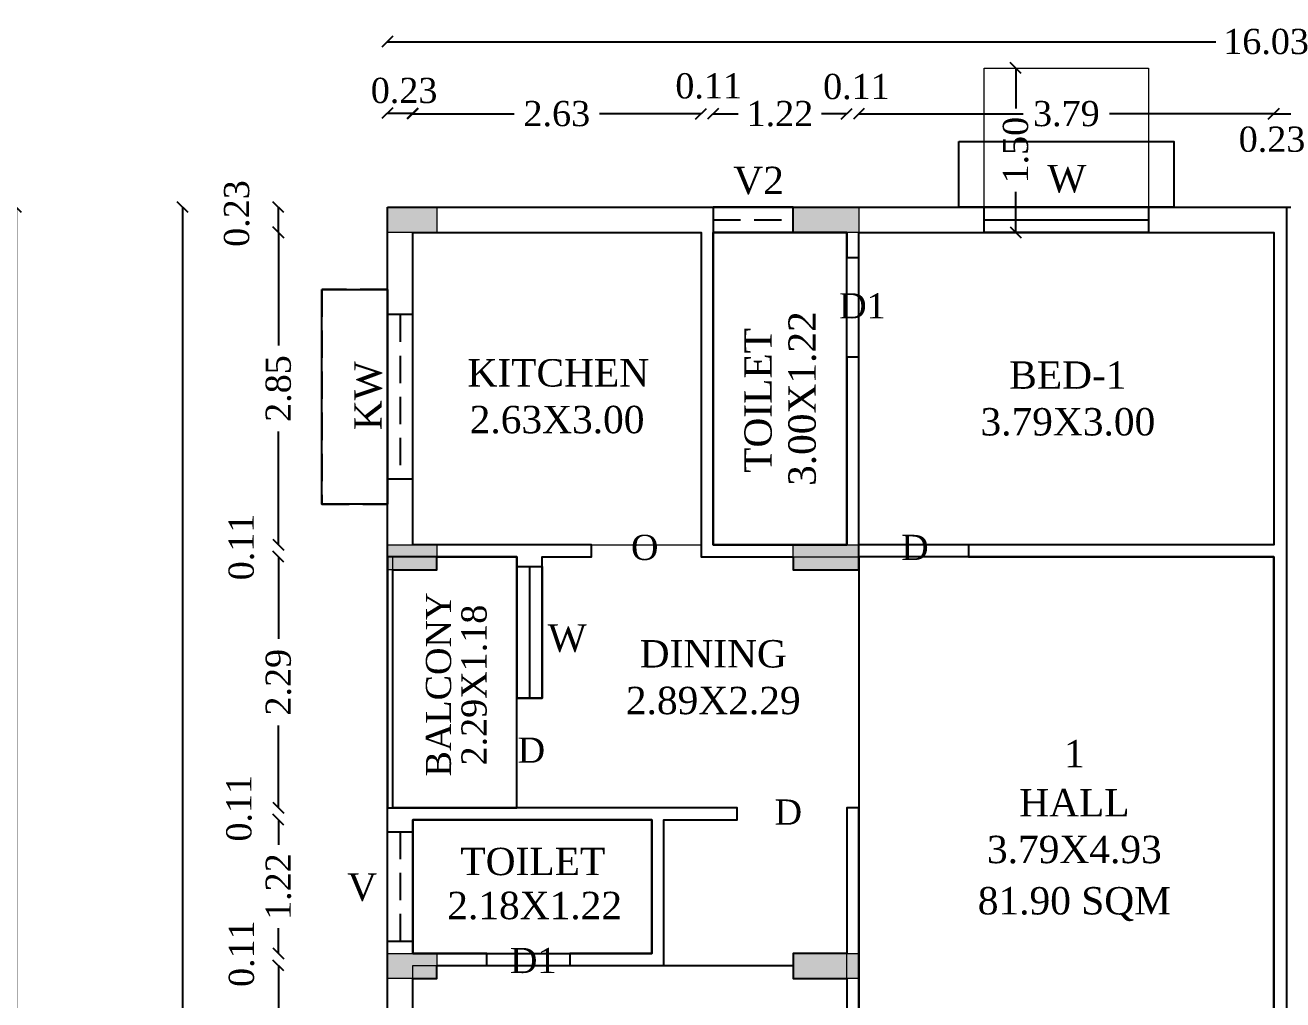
# Model space of a CAD drawing. Header units: metres. Extents: x 6 to 169, y 61 to 125.
# Drawn here: x 26.56 to 38.04, y 93.3 to 102.2 of the extents above; entities that cross this region are included whole.
import ezdxf
from ezdxf.enums import TextEntityAlignment as Align

# ---------------------------------------------------------------- set-up
doc = ezdxf.new("R2010")
doc.units = ezdxf.units.M
doc.header["$MEASUREMENT"] = 0
doc.header["$PDMODE"] = 3
doc.linetypes.add('HIDDEN', pattern=[0.375, 0.25, -0.125])
doc.layers.get('0').update_dxf_attribs({"lineweight": 5})
doc.layers.get('DEFPOINTS').update_dxf_attribs({"lineweight": 5})
for name, color, linetype in [('BLK_1_FLR_1_AC_ROOM_1', 117, 'Continuous'), ('BLK_1_FLR_1_AC_ROOM_2', 117, 'Continuous'), ('BLK_1_FLR_1_BALCONY_1', 5, 'Continuous'), ('BLK_1_FLR_1_BLT_UP_AREA', 1, 'Continuous'), ('BLK_1_FLR_1_CARPET_AREA', 10, 'Continuous'), ('BLK_1_FLR_1_CHAJJA', 6, 'Continuous'), ('BLK_1_FLR_1_REGULAR_ROOM_1', 117, 'Continuous'), ('BLK_1_FLR_1_UNITFA_1', 234, 'Continuous'), ('BLK_1_FLR_1_WATER_CLOSET', 213, 'Continuous'), ('BLK_1_LVL_1_BLDG_FOOT_PRINT', 1, 'Continuous')]:
    doc.layers.add(name, color=color, linetype=linetype)
doc.layers.add('BLK_1_FLR_1_ACROOM_1_LIGHT_VENTILATION_1', color=232, linetype='Continuous', lineweight=0)
doc.layers.add('BLK_1_FLR_1_KITCHEN', color=1, linetype='Continuous', lineweight=0)
doc.styles.add('Isa-', font='times.ttf')
doc.styles.add('STYLE2', font='times.ttf')
doc.dimstyles.new('Copy of ISO-25', dxfattribs={"dimscale": 0, "dimtxt": 0.23, "dimasz": 0.1, "dimexe": 1.25, "dimexo": 0.625, "dimgap": 0.11, "dimtad": 0, "dimzin": 1, "dimdsep": 46, "dimtxsty": 'STYLE2', "dimblk": 'OBLIQUE', "dimcen": 0, "dimse1": 1, "dimse2": 1, "dimclrd": 1, "dimclrt": 3, "dimadec": 0, "dimazin": 2, "dimtfac": 1, "dimtix": 1, "dimtofl": 0, "dimtmove": 0, "dimatfit": 3, "dimldrblk": 'OBLIQUE', "dimfxl": 0, "dimtolj": 1, "dimarcsym": 0})

# ---------------------------------------------------------------- blocks, each defined once
blk = doc.blocks.new('_Oblique')
at = {"color": 0, "linetype": 'ByBlock', "lineweight": -2}
blk.add_line((-0.5, -0.5), (0.5, 0.5), dxfattribs=at)
blk = doc.blocks.new('*D602')
at = {"color": 1, "lineweight": -2}
for p, q in [((26.482, 100.537), (26.482, 87.769)), ((26.482, 74.337), (26.482, 86.805))]:
    blk.add_line(p, q, dxfattribs=at)
at = {"layer": 'DEFPOINTS', "color": 0}
for p in [(24.897, 100.537), (24.897, 74.337), (26.482, 74.337)]:
    blk.add_point(p, dxfattribs=at)
at = {"color": 1, "lineweight": -2, "xscale": 0.1, "yscale": 0.1, "zscale": 0.1}
for p, rotation in [((26.482, 100.537), 90), ((26.482, 74.337), 270)]:
    blk.add_blockref('_Oblique', p, dxfattribs=dict(at, rotation=rotation))
at = {"color": 3, "insert": (26.482, 87.287), "char_height": 0.23, "attachment_point": 5, "rotation": 90, "style": 'STYLE2'}
blk.add_mtext('\\A1;26.20', dxfattribs=at)
blk = doc.blocks.new('*D603')
at = {"color": 1, "lineweight": -2}
blk.add_line((28.875, 100.307), (28.875, 100.537), dxfattribs=at)
at = {"layer": 'DEFPOINTS', "color": 0}
for p in [(28.875, 100.537), (30.319, 100.537), (30.319, 100.307)]:
    blk.add_point(p, dxfattribs=at)
at = {"color": 1, "lineweight": -2, "xscale": 0.1, "yscale": 0.1, "zscale": 0.1}
for p, rotation in [((28.875, 100.537), 90), ((28.875, 100.307), 270)]:
    blk.add_blockref('_Oblique', p, dxfattribs=dict(at, rotation=rotation))
at = {"color": 3, "insert": (28.495, 100.479), "char_height": 0.23, "attachment_point": 5, "rotation": 90, "style": 'STYLE2'}
blk.add_mtext('\\A1;0.23', dxfattribs=at)
blk = doc.blocks.new('*D604')
at = {"color": 1, "lineweight": -2}
for p, q in [((28, 100.537), (28, 87.769)), ((28, 74.337), (28, 86.805))]:
    blk.add_line(p, q, dxfattribs=at)
at = {"layer": 'DEFPOINTS', "color": 0}
for p in [(29.869, 100.537), (28, 74.337), (29.869, 74.337)]:
    blk.add_point(p, dxfattribs=at)
at = {"color": 1, "lineweight": -2, "xscale": 0.1, "yscale": 0.1, "zscale": 0.1}
for p, rotation in [((28, 100.537), 90), ((28, 74.337), 270)]:
    blk.add_blockref('_Oblique', p, dxfattribs=dict(at, rotation=rotation))
at = {"color": 3, "insert": (28, 87.287), "char_height": 0.23, "attachment_point": 5, "rotation": 90, "style": 'STYLE2'}
blk.add_mtext('\\A1;26.20', dxfattribs=at)
blk = doc.blocks.new('*D605')
at = {"color": 1, "lineweight": -2}
for p, q in [((28.875, 100.307), (28.875, 99.274)), ((28.875, 97.457), (28.875, 98.49))]:
    blk.add_line(p, q, dxfattribs=at)
at = {"layer": 'DEFPOINTS', "color": 0}
for p in [(30.319, 100.307), (28.875, 97.457), (30.319, 97.457)]:
    blk.add_point(p, dxfattribs=at)
at = {"color": 1, "lineweight": -2, "xscale": 0.1, "yscale": 0.1, "zscale": 0.1}
for p, rotation in [((28.875, 100.307), 90), ((28.875, 97.457), 270)]:
    blk.add_blockref('_Oblique', p, dxfattribs=dict(at, rotation=rotation))
at = {"color": 3, "insert": (28.875, 98.882), "char_height": 0.23, "attachment_point": 5, "rotation": 90, "style": 'STYLE2'}
blk.add_mtext('\\A1;2.85', dxfattribs=at)
blk = doc.blocks.new('*D606')
at = {"color": 1, "lineweight": -2}
for p, q in [((28.875, 97.457), (28.875, 97.557)), ((28.875, 97.347), (28.875, 97.247))]:
    blk.add_line(p, q, dxfattribs=at)
at = {"layer": 'DEFPOINTS', "color": 0}
for p in [(30.319, 97.457), (28.875, 97.347), (30.319, 97.347)]:
    blk.add_point(p, dxfattribs=at)
at = {"color": 1, "lineweight": -2, "xscale": 0.1, "yscale": 0.1, "zscale": 0.1}
for p, rotation in [((28.875, 97.457), 270), ((28.875, 97.347), 90)]:
    blk.add_blockref('_Oblique', p, dxfattribs=dict(at, rotation=rotation))
at = {"color": 3, "insert": (28.537, 97.436), "char_height": 0.23, "attachment_point": 5, "rotation": 90, "style": 'STYLE2'}
blk.add_mtext('\\A1;0.11', dxfattribs=at)
blk = doc.blocks.new('*D711')
at = {"color": 1, "lineweight": -2}
for p, q in [((28.875, 97.347), (28.875, 96.598)), ((28.875, 95.057), (28.875, 95.806))]:
    blk.add_line(p, q, dxfattribs=at)
at = {"layer": 'DEFPOINTS', "color": 0}
for p in [(30.319, 97.347), (28.875, 95.057), (29.919, 95.057)]:
    blk.add_point(p, dxfattribs=at)
at = {"color": 1, "lineweight": -2, "xscale": 0.1, "yscale": 0.1, "zscale": 0.1}
for p, rotation in [((28.875, 97.347), 90), ((28.875, 95.057), 270)]:
    blk.add_blockref('_Oblique', p, dxfattribs=dict(at, rotation=rotation))
at = {"color": 3, "insert": (28.875, 96.202), "char_height": 0.23, "attachment_point": 5, "rotation": 90, "style": 'STYLE2'}
blk.add_mtext('\\A1;2.29', dxfattribs=at)
blk = doc.blocks.new('*D712')
at = {"color": 1, "lineweight": -2}
for p, q in [((28.875, 95.057), (28.875, 95.157)), ((28.875, 94.947), (28.875, 94.847))]:
    blk.add_line(p, q, dxfattribs=at)
at = {"layer": 'DEFPOINTS', "color": 0}
for p in [(29.919, 95.057), (28.875, 94.947), (30.099, 94.947)]:
    blk.add_point(p, dxfattribs=at)
at = {"color": 1, "lineweight": -2, "xscale": 0.1, "yscale": 0.1, "zscale": 0.1}
for p, rotation in [((28.875, 95.057), 270), ((28.875, 94.947), 90)]:
    blk.add_blockref('_Oblique', p, dxfattribs=dict(at, rotation=rotation))
at = {"color": 3, "insert": (28.516, 95.052), "char_height": 0.23, "attachment_point": 5, "rotation": 90, "style": 'STYLE2'}
blk.add_mtext('\\A1;0.11', dxfattribs=at)
blk = doc.blocks.new('*D713')
at = {"color": 1, "lineweight": -2}
for p, q in [((28.875, 94.947), (28.875, 94.717)), ((28.875, 93.727), (28.875, 93.957))]:
    blk.add_line(p, q, dxfattribs=at)
at = {"layer": 'DEFPOINTS', "color": 0}
for p in [(30.099, 94.947), (28.875, 93.727), (30.319, 93.727)]:
    blk.add_point(p, dxfattribs=at)
at = {"color": 1, "lineweight": -2, "xscale": 0.1, "yscale": 0.1, "zscale": 0.1}
for p, rotation in [((28.875, 94.947), 90), ((28.875, 93.727), 270)]:
    blk.add_blockref('_Oblique', p, dxfattribs=dict(at, rotation=rotation))
at = {"color": 3, "insert": (28.875, 94.337), "char_height": 0.23, "attachment_point": 5, "rotation": 90, "style": 'STYLE2'}
blk.add_mtext('\\A1;1.22', dxfattribs=at)
blk = doc.blocks.new('*D607')
at = {"color": 1, "lineweight": -2}
for p, q in [((28.875, 93.727), (28.875, 93.827)), ((28.875, 93.617), (28.875, 93.517))]:
    blk.add_line(p, q, dxfattribs=at)
at = {"layer": 'DEFPOINTS', "color": 0}
for p in [(28.875, 93.617), (30.319, 93.727), (30.319, 93.617)]:
    blk.add_point(p, dxfattribs=at)
at = {"color": 1, "lineweight": -2, "xscale": 0.1, "yscale": 0.1, "zscale": 0.1}
for p, rotation in [((28.875, 93.727), 270), ((28.875, 93.617), 90)]:
    blk.add_blockref('_Oblique', p, dxfattribs=dict(at, rotation=rotation))
at = {"color": 3, "insert": (28.539, 93.725), "char_height": 0.23, "attachment_point": 5, "rotation": 90, "style": 'STYLE2'}
blk.add_mtext('\\A1;0.11', dxfattribs=at)
blk = doc.blocks.new('*D608')
at = {"color": 1, "lineweight": -2}
for p, q in [((28.875, 93.617), (28.875, 92.534)), ((28.875, 90.667), (28.875, 91.75))]:
    blk.add_line(p, q, dxfattribs=at)
at = {"layer": 'DEFPOINTS', "color": 0}
for p in [(30.319, 93.617), (28.875, 90.667), (30.319, 90.667)]:
    blk.add_point(p, dxfattribs=at)
at = {"color": 1, "lineweight": -2, "xscale": 0.1, "yscale": 0.1, "zscale": 0.1}
for p, rotation in [((28.875, 93.617), 90), ((28.875, 90.667), 270)]:
    blk.add_blockref('_Oblique', p, dxfattribs=dict(at, rotation=rotation))
at = {"color": 3, "insert": (28.875, 92.142), "char_height": 0.23, "attachment_point": 5, "rotation": 90, "style": 'STYLE2'}
blk.add_mtext('\\A1;2.95', dxfattribs=at)
blk = doc.blocks.new('*D720')
at = {"color": 1, "lineweight": -2}
blk.add_line((29.869, 101.395), (30.099, 101.395), dxfattribs=at)
at = {"layer": 'DEFPOINTS', "color": 0}
for p in [(30.099, 101.395), (29.869, 100.115), (30.099, 100.115)]:
    blk.add_point(p, dxfattribs=at)
at = {"color": 1, "lineweight": -2, "xscale": 0.1, "yscale": 0.1, "zscale": 0.1, "rotation": 180}
blk.add_blockref('_Oblique', (29.869, 101.395), dxfattribs=at)
at = {"color": 1, "lineweight": -2, "xscale": 0.1, "yscale": 0.1, "zscale": 0.1}
blk.add_blockref('_Oblique', (30.099, 101.395), dxfattribs=at)
at = {"color": 3, "insert": (30.021, 101.6), "char_height": 0.23, "attachment_point": 5, "style": 'STYLE2'}
blk.add_mtext('\\A1;0.23', dxfattribs=at)
blk = doc.blocks.new('*D721')
at = {"color": 1, "lineweight": -2}
for p, q in [((30.099, 101.389), (31.025, 101.389)), ((32.729, 101.389), (31.804, 101.389))]:
    blk.add_line(p, q, dxfattribs=at)
at = {"layer": 'DEFPOINTS', "color": 0}
for p in [(32.729, 101.389), (32.729, 100.307), (30.099, 100.109)]:
    blk.add_point(p, dxfattribs=at)
at = {"color": 1, "lineweight": -2, "xscale": 0.1, "yscale": 0.1, "zscale": 0.1, "rotation": 180}
blk.add_blockref('_Oblique', (30.099, 101.389), dxfattribs=at)
at = {"color": 1, "lineweight": -2, "xscale": 0.1, "yscale": 0.1, "zscale": 0.1}
blk.add_blockref('_Oblique', (32.729, 101.389), dxfattribs=at)
at = {"color": 3, "insert": (31.414, 101.389), "char_height": 0.23, "attachment_point": 5, "style": 'STYLE2'}
blk.add_mtext('\\A1;2.63', dxfattribs=at)
blk = doc.blocks.new('*D722')
at = {"color": 1, "lineweight": -2}
for p, q in [((32.729, 101.389), (32.629, 101.389)), ((32.839, 101.389), (32.939, 101.389))]:
    blk.add_line(p, q, dxfattribs=at)
at = {"layer": 'DEFPOINTS', "color": 0}
for p in [(32.839, 101.389), (32.729, 100.307), (32.839, 100.307)]:
    blk.add_point(p, dxfattribs=at)
at = {"color": 1, "lineweight": -2, "xscale": 0.1, "yscale": 0.1, "zscale": 0.1}
blk.add_blockref('_Oblique', (32.729, 101.389), dxfattribs=at)
at = {"color": 1, "lineweight": -2, "xscale": 0.1, "yscale": 0.1, "zscale": 0.1, "rotation": 180}
blk.add_blockref('_Oblique', (32.839, 101.389), dxfattribs=at)
at = {"color": 3, "insert": (32.799, 101.642), "char_height": 0.23, "attachment_point": 5, "style": 'STYLE2'}
blk.add_mtext('\\A1;0.11', dxfattribs=at)
blk = doc.blocks.new('*D723')
at = {"color": 1, "lineweight": -2}
for p, q in [((32.839, 101.389), (33.069, 101.389)), ((34.059, 101.389), (33.829, 101.389))]:
    blk.add_line(p, q, dxfattribs=at)
at = {"layer": 'DEFPOINTS', "color": 0}
for p in [(34.059, 101.389), (32.839, 100.307), (34.059, 100.077)]:
    blk.add_point(p, dxfattribs=at)
at = {"color": 1, "lineweight": -2, "xscale": 0.1, "yscale": 0.1, "zscale": 0.1, "rotation": 180}
blk.add_blockref('_Oblique', (32.839, 101.389), dxfattribs=at)
at = {"color": 1, "lineweight": -2, "xscale": 0.1, "yscale": 0.1, "zscale": 0.1}
blk.add_blockref('_Oblique', (34.059, 101.389), dxfattribs=at)
at = {"color": 3, "insert": (33.449, 101.389), "char_height": 0.23, "attachment_point": 5, "style": 'STYLE2'}
blk.add_mtext('\\A1;1.22', dxfattribs=at)
blk = doc.blocks.new('*D724')
at = {"color": 1, "lineweight": -2}
for p, q in [((34.059, 101.389), (33.959, 101.389)), ((34.169, 101.389), (34.269, 101.389))]:
    blk.add_line(p, q, dxfattribs=at)
at = {"layer": 'DEFPOINTS', "color": 0}
for p in [(34.169, 101.389), (34.059, 100.077), (34.169, 100.077)]:
    blk.add_point(p, dxfattribs=at)
at = {"color": 1, "lineweight": -2, "xscale": 0.1, "yscale": 0.1, "zscale": 0.1}
blk.add_blockref('_Oblique', (34.059, 101.389), dxfattribs=at)
at = {"color": 1, "lineweight": -2, "xscale": 0.1, "yscale": 0.1, "zscale": 0.1, "rotation": 180}
blk.add_blockref('_Oblique', (34.169, 101.389), dxfattribs=at)
at = {"color": 3, "insert": (34.147, 101.636), "char_height": 0.23, "attachment_point": 5, "style": 'STYLE2'}
blk.add_mtext('\\A1;0.11', dxfattribs=at)
blk = doc.blocks.new('*D725')
at = {"color": 1, "lineweight": -2}
for p, q in [((34.169, 101.389), (35.669, 101.389)), ((37.954, 101.389), (36.455, 101.389))]:
    blk.add_line(p, q, dxfattribs=at)
at = {"layer": 'DEFPOINTS', "color": 0}
for p in [(37.954, 101.389), (37.954, 100.307), (34.169, 100.077)]:
    blk.add_point(p, dxfattribs=at)
at = {"color": 1, "lineweight": -2, "xscale": 0.1, "yscale": 0.1, "zscale": 0.1, "rotation": 180}
blk.add_blockref('_Oblique', (34.169, 101.389), dxfattribs=at)
at = {"color": 1, "lineweight": -2, "xscale": 0.1, "yscale": 0.1, "zscale": 0.1}
blk.add_blockref('_Oblique', (37.954, 101.389), dxfattribs=at)
at = {"color": 3, "insert": (36.062, 101.389), "char_height": 0.23, "attachment_point": 5, "style": 'STYLE2'}
blk.add_mtext('\\A1;3.79', dxfattribs=at)
blk = doc.blocks.new('*D726')
at = {"color": 1, "lineweight": -2}
blk.add_line((37.954, 101.389), (38.184, 101.389), dxfattribs=at)
at = {"layer": 'DEFPOINTS', "color": 0}
for p in [(38.184, 101.389), (37.954, 100.307), (38.184, 100.307)]:
    blk.add_point(p, dxfattribs=at)
at = {"color": 1, "lineweight": -2, "xscale": 0.1, "yscale": 0.1, "zscale": 0.1, "rotation": 180}
blk.add_blockref('_Oblique', (37.954, 101.389), dxfattribs=at)
at = {"color": 1, "lineweight": -2, "xscale": 0.1, "yscale": 0.1, "zscale": 0.1}
blk.add_blockref('_Oblique', (38.184, 101.389), dxfattribs=at)
at = {"color": 3, "insert": (37.938, 101.155), "char_height": 0.23, "attachment_point": 5, "style": 'STYLE2'}
blk.add_mtext('\\A1;0.23', dxfattribs=at)
blk = doc.blocks.new('*D733')
at = {"color": 1, "lineweight": -2}
for p, q in [((29.869, 102.047), (37.426, 102.047)), ((45.899, 102.047), (38.342, 102.047))]:
    blk.add_line(p, q, dxfattribs=at)
at = {"layer": 'DEFPOINTS', "color": 0}
for p in [(45.899, 102.047), (29.869, 100.109), (45.899, 100.114)]:
    blk.add_point(p, dxfattribs=at)
at = {"color": 1, "lineweight": -2, "xscale": 0.1, "yscale": 0.1, "zscale": 0.1, "rotation": 180}
blk.add_blockref('_Oblique', (29.869, 102.047), dxfattribs=at)
at = {"color": 1, "lineweight": -2, "xscale": 0.1, "yscale": 0.1, "zscale": 0.1}
blk.add_blockref('_Oblique', (45.899, 102.047), dxfattribs=at)
at = {"color": 3, "insert": (37.884, 102.047), "char_height": 0.23, "attachment_point": 5, "style": 'STYLE2'}
blk.add_mtext('\\A1;16.03', dxfattribs=at)
blk = doc.blocks.new('*D825')
at = {"layer": 'BLK_1_FLR_1_ACROOM_1_LIGHT_VENTILATION_1', "color": 0, "lineweight": -2}
for p, q in [((35.6, 101.807), (35.6, 101.438)), ((35.6, 100.307), (35.6, 100.676))]:
    blk.add_line(p, q, dxfattribs=at)
at = {"layer": 'DEFPOINTS', "color": 0}
for p in [(35.312, 101.807), (35.312, 100.307), (35.6, 100.307)]:
    blk.add_point(p, dxfattribs=at)
at = {"layer": 'BLK_1_FLR_1_ACROOM_1_LIGHT_VENTILATION_1', "color": 0, "lineweight": -2, "xscale": 0.1, "yscale": 0.1, "zscale": 0.1}
for p, rotation in [((35.6, 101.807), 90), ((35.6, 100.307), 270)]:
    blk.add_blockref('_Oblique', p, dxfattribs=dict(at, rotation=rotation))
at = {"layer": 'BLK_1_FLR_1_ACROOM_1_LIGHT_VENTILATION_1', "insert": (35.6, 101.057), "char_height": 0.23, "attachment_point": 5, "rotation": 90, "style": 'STYLE2'}
blk.add_mtext('\\A1;1.50', dxfattribs=at)

msp = doc.modelspace()

# ---------------------------------------------------------------- linework, layer by layer
for p, q in [((29.86922, 100.53689), (45.89922, 100.53689)), ((29.86922, 74.33689), (29.86922, 100.53689)), ((30.09922, 100.30689), (32.72922, 100.30689)), ((30.09922, 97.45689), (30.09922, 100.30689)), ((32.72922, 97.34689), (32.72922, 100.30689)), ((32.83922, 100.30689), (34.05922, 100.30689)), ((32.83922, 97.45689), (32.83922, 100.30689)), ((34.05922, 100.07689), (34.05922, 100.30689)), ((34.16922, 100.30689), (37.95422, 100.30689)), ((34.16922, 100.07689), (34.16922, 100.30689)), ((37.95422, 97.45689), (37.95422, 100.30689)), ((34.05922, 100.07689), (34.16922, 100.07689)), ((34.05922, 97.45689), (34.05922, 99.16689)), ((34.05922, 99.16689), (34.16922, 99.16689)), ((34.16922, 97.34689), (34.16922, 99.16689)), ((30.09922, 97.45689), (31.72922, 97.45689)), ((31.72922, 97.34689), (31.72922, 97.45689)), ((32.83922, 97.45689), (34.05922, 97.45689)), ((35.16922, 97.45689), (37.95422, 97.45689)), ((35.16922, 97.34689), (35.16922, 97.45689)), ((29.86922, 97.34689), (31.04922, 97.34689)), ((29.91922, 95.05689), (29.91922, 97.34689)), ((31.04922, 96.05689), (31.04922, 97.34689)), ((31.27922, 97.34689), (31.72922, 97.34689)), ((31.27922, 96.05689), (31.27922, 97.34689)), ((32.72922, 97.34689), (34.16922, 97.34689)), ((35.16922, 97.34689), (37.95422, 97.34689)), ((37.95422, 92.41689), (37.95422, 97.34689)), ((31.04922, 96.05689), (31.27922, 96.05689)), ((29.86922, 95.05689), (33.05922, 95.05689)), ((33.05922, 94.94689), (33.05922, 95.05689)), ((34.05922, 95.05689), (34.16922, 95.05689)), ((34.05922, 90.66689), (34.05922, 95.05689)), ((34.16922, 92.41689), (34.16922, 95.05689)), ((30.09922, 94.94689), (32.27922, 94.94689)), ((30.09922, 93.72689), (30.09922, 94.94689)), ((32.27922, 93.72689), (32.27922, 94.94689)), ((32.38922, 94.94689), (33.05922, 94.94689)), ((32.38922, 93.61689), (32.38922, 94.94689)), ((30.09922, 93.72689), (30.77422, 93.72689)), ((30.09922, 93.61689), (30.77422, 93.61689)), ((30.09922, 90.66689), (30.09922, 93.61689)), ((30.77422, 93.72689), (30.77422, 93.61689)), ((31.53422, 93.72689), (32.27922, 93.72689)), ((31.53422, 93.72689), (31.53422, 93.61689)), ((31.53422, 93.61689), (32.38922, 93.61689))]:
    msp.add_line(p, q)
at = {"linetype": 'HIDDEN', "lineweight": -3}
for p, q in [((32.83922, 100.42189), (33.56922, 100.42189)), ((29.98422, 99.55689), (29.98422, 98.05689)), ((29.98422, 94.83689), (29.98422, 93.83689))]:
    msp.add_line(p, q, dxfattribs=at)
at = {"linetype": 'Continuous', "lineweight": -3}
for p, q in [((35.31172, 100.42189), (36.81172, 100.42189)), ((31.16422, 97.25689), (31.16422, 96.05689))]:
    msp.add_line(p, q, dxfattribs=at)
at = {"linetype": 'HIDDEN', "lineweight": -3}
for points in [[(35.08172, 100.53689), (35.08172, 101.13689), (37.04172, 101.13689), (37.04172, 100.53689)], [(29.86922, 99.78689), (29.26922, 99.78689), (29.26922, 97.82689), (29.86922, 97.82689)]]:
    msp.add_lwpolyline(points, dxfattribs=at)
for points in [[(30.31922, 100.53689), (30.31922, 100.30689), (29.86922, 100.30689), (29.86922, 100.53689)], [(34.16922, 100.53689), (34.16922, 100.30689), (33.56922, 100.30689), (33.56922, 100.53689)], [(30.31922, 97.45689), (30.31922, 97.22689), (29.86922, 97.22689), (29.86922, 97.45689)], [(34.16922, 97.45689), (34.16922, 97.22689), (33.56922, 97.22689), (33.56922, 97.45689)], [(30.31922, 93.72689), (30.31922, 93.49689), (29.86922, 93.49689), (29.86922, 93.72689)], [(34.16922, 93.72689), (34.16922, 93.49689), (33.56922, 93.49689), (33.56922, 93.72689)]]:
    msp.add_lwpolyline(points, close=True)
at = {"lineweight": -3}
for points in [[(32.83922, 100.53689), (32.83922, 100.30689), (33.56922, 100.30689), (33.56922, 100.53689)], [(36.81172, 100.30689), (35.31172, 100.30689), (35.31172, 100.53689), (36.81172, 100.53689)], [(30.09922, 98.05689), (30.09922, 99.55689), (29.86922, 99.55689), (29.86922, 98.05689)], [(31.04922, 96.05689), (31.04922, 97.25689), (31.27922, 97.25689), (31.27922, 96.05689)], [(29.86922, 94.83689), (30.09922, 94.83689), (30.09922, 93.83689), (29.86922, 93.83689)]]:
    msp.add_lwpolyline(points, close=True, dxfattribs=at)
for points in [[(30.31922, 100.53689), (30.31922, 100.30689), (29.86922, 100.53689), (29.86922, 100.30689)], [(34.16922, 100.53689), (34.16922, 100.30689), (33.56922, 100.53689), (33.56922, 100.30689)], [(30.31922, 97.45689), (30.31922, 97.22689), (29.86922, 97.45689), (29.86922, 97.22689)], [(34.16922, 97.45689), (34.16922, 97.22689), (33.56922, 97.45689), (33.56922, 97.22689)], [(30.31922, 93.72689), (30.31922, 93.49689), (29.86922, 93.72689), (29.86922, 93.49689)], [(34.16922, 93.72689), (34.16922, 93.49689), (33.56922, 93.72689), (33.56922, 93.49689)]]:
    msp.add_solid(points)
at = {"layer": 'BLK_1_FLR_1_AC_ROOM_1', "color": 1}
msp.add_lwpolyline([(34.16922, 100.30689), (37.95422, 100.30689), (37.95422, 97.45689), (34.16922, 97.45689)], close=True, dxfattribs=at)
at = {"layer": 'BLK_1_FLR_1_AC_ROOM_2', "color": 1}
msp.add_lwpolyline([(30.09922, 93.49689), (30.31922, 93.49689), (30.31922, 93.61689), (33.56922, 93.61689), (33.56922, 93.49689), (34.05922, 93.49689), (34.05922, 90.66689), (30.09922, 90.66689)], close=True, dxfattribs=at)
at = {"layer": 'BLK_1_FLR_1_ACROOM_1_LIGHT_VENTILATION_1'}
msp.add_lwpolyline([(35.31172, 100.30689), (35.31172, 101.80689), (36.81172, 101.80689), (36.81172, 100.30689)], close=True, dxfattribs=at)
at = {"layer": 'BLK_1_FLR_1_BALCONY_1'}
msp.add_lwpolyline([(31.04922, 97.34689), (29.86922, 97.34689), (29.86922, 95.05689), (31.04922, 95.05689)], close=True, dxfattribs=at)
at = {"layer": 'BLK_1_FLR_1_BLT_UP_AREA', "color": 3}
msp.add_lwpolyline([(29.86922, 100.53689), (45.89922, 100.53689), (45.89922, 74.33689), (29.86922, 74.33689)], close=True, dxfattribs=at)
at = {"layer": 'BLK_1_FLR_1_CARPET_AREA', "color": 3}
for points in [[(30.09922, 90.66689), (30.09922, 93.49689), (30.31922, 93.49689), (30.31922, 93.61689), (30.77422, 93.61689), (30.77422, 93.72689), (30.09922, 93.72689), (30.09922, 94.94689), (32.27922, 94.94689), (32.27922, 93.72689), (31.53422, 93.72689), (31.53422, 93.61689), (32.38922, 93.61689), (32.38922, 94.94689), (33.05922, 94.94689), (33.05922, 95.05689), (29.91922, 95.05689), (29.91922, 97.22689), (30.31922, 97.22689), (30.31922, 97.34689), (31.04922, 97.34689), (31.04922, 96.05689), (31.27922, 96.05689), (31.27922, 97.34689), (31.72922, 97.34689), (31.72922, 97.45689), (30.09922, 97.45689), (30.09922, 100.30689), (32.72922, 100.30689), (32.72922, 97.34689), (33.56922, 97.34689), (33.56922, 97.22689), (34.16922, 97.22689), (34.16922, 99.16689), (34.05922, 99.16689), (34.05922, 97.45689), (32.83922, 97.45689), (32.83922, 100.30689), (34.05922, 100.30689), (34.05922, 100.07689), (34.16922, 100.07689), (34.16922, 100.30689), (37.95422, 100.30689), (37.95422, 97.45689), (35.16922, 97.45689), (35.16922, 97.34689), (37.95422, 97.34689), (37.95422, 92.41689)], [(34.16922, 92.41689), (34.16922, 95.05689), (34.05922, 95.05689), (34.05922, 93.72689), (33.56922, 93.72689), (33.56922, 93.49689), (34.05922, 93.49689), (34.05922, 90.66689)]]:
    msp.add_lwpolyline(points, dxfattribs=at)
at = {"layer": 'BLK_1_FLR_1_CHAJJA'}
for points in [[(35.08172, 101.13689), (37.04172, 101.13689), (37.04172, 100.53689), (35.08172, 100.53689)], [(29.26922, 99.78689), (29.86922, 99.78689), (29.86922, 97.82689), (29.26922, 97.82689)]]:
    msp.add_lwpolyline(points, close=True, dxfattribs=at)
at = {"layer": 'BLK_1_FLR_1_KITCHEN'}
msp.add_lwpolyline([(30.09922, 97.45689), (32.72922, 97.45689), (32.72922, 100.30689), (30.09922, 100.30689)], close=True, dxfattribs=at)
at = {"layer": 'BLK_1_FLR_1_REGULAR_ROOM_1', "color": 1}
msp.add_lwpolyline([(34.16922, 92.41689), (37.95422, 92.41689), (37.95422, 97.34689), (34.16922, 97.34689)], close=True, dxfattribs=at)
at = {"layer": 'BLK_1_FLR_1_UNITFA_1'}
msp.add_lwpolyline([(29.86922, 100.53689), (38.06922, 100.53689), (38.06922, 92.18689), (36.83922, 92.18689), (36.83922, 90.43689), (29.86922, 90.43689)], close=True, dxfattribs=at)
at = {"layer": 'BLK_1_FLR_1_WATER_CLOSET'}
for points in [[(32.83922, 97.45689), (34.05922, 97.45689), (34.05922, 100.30689), (32.83922, 100.30689)], [(32.27922, 94.94689), (30.09922, 94.94689), (30.09922, 93.72689), (32.27922, 93.72689)]]:
    msp.add_lwpolyline(points, close=True, dxfattribs=at)
at = {"layer": 'BLK_1_LVL_1_BLDG_FOOT_PRINT'}
msp.add_lwpolyline([(29.86922, 100.53689), (45.89922, 100.53689), (45.89922, 74.33689), (29.86922, 74.33689)], close=True, dxfattribs=at)

# ---------------------------------------------------------------- texts
at = {"lineweight": -3}
for s, height, style, p in [('V2', 0.25, 'Isa-', (33.25474, 100.78121)), ('W', 0.25, 'Isa-', (36.06579, 100.79813)), ('D1', 0.23, 'STYLE2', (34.20194, 99.63675)), ('KITCHEN ', 0.25, 'Isa-', (31.47494, 99.02523)), ('BED-1', 0.25, 'Isa-', (36.07575, 99.00497)), ('2.63X3.00', 0.25, 'Isa-', (31.41646, 98.59909)), ('3.79X3.00', 0.25, 'Isa-', (36.07575, 98.57883)), ('O', 0.23, 'STYLE2', (32.21611, 97.4324)), ('D', 0.23, 'STYLE2', (34.6809, 97.4324)), ('W', 0.25, 'Isa-', (31.50944, 96.60576)), ('DINING', 0.25, 'Isa-', (32.84108, 96.46146)), ('2.89X2.29', 0.25, 'Isa-', (32.84108, 96.03532)), ('D', 0.23, 'STYLE2', (31.18195, 95.58228)), ('1', 0.25, 'Isa-', (36.13517, 95.54982)), ('HALL', 0.25, 'Isa-', (36.13517, 95.10199)), ('D', 0.23, 'STYLE2', (33.52589, 95.0171)), ('3.79X4.93', 0.25, 'Isa-', (36.13517, 94.67585)), ('TOILET', 0.25, 'Isa-', (31.19497, 94.56626)), ('V', 0.25, 'Isa-', (29.63889, 94.33307)), ('81.90 SQM', 0.25, 'Isa-', (36.13517, 94.20771)), ('2.18X1.22', 0.25, 'Isa-', (31.21212, 94.16461)), ('D1', 0.23, 'STYLE2', (31.1988, 93.66246))]:
    msp.add_text(s, height=height, dxfattribs=dict(at, style=style)).set_placement(p, align=Align.MIDDLE_CENTER)
at = {"lineweight": -3, "style": 'Isa-'}
for s, height, p in [('3.00X1.22', 0.25, (33.65111, 98.79039)), ('TOILET', 0.25, (33.24946, 98.77324)), ('KW', 0.25, (29.69088, 98.81708)), ('BALCONY', 0.23, (30.3345, 96.18088)), ('2.29X1.18', 0.23, (30.65837, 96.17592))]:
    msp.add_text(s, height=height, rotation=90, dxfattribs=at).set_placement(p, align=Align.MIDDLE_CENTER)

# ---------------------------------------------------------------- dimensions: what is measured, and where the dimension line sits
for base, p1, p2, override, picture, middle in [((45.89922, 102.04723), (29.86922, 100.10887), (45.89922, 100.11371), {"dimscale": 1}, '*D733', (37.88422, 102.04723)), ((32.72922, 101.38888), (30.09922, 100.10887), (32.72922, 100.30689), {"dimscale": 1, "dimtmove": 1}, '*D721', (31.41422, 101.38888)), ((34.05922, 101.38888), (32.83922, 100.30689), (34.05922, 100.07689), {"dimscale": 1, "dimtmove": 1}, '*D723', (33.44922, 101.38888)), ((37.954224659, 101.3888759056), (34.169224659, 100.0768942738), (37.954224659, 100.3068942738), {"dimscale": 1, "dimtmove": 1}, '*D725', (36.061724659, 101.3888759056))]:
    dim = msp.add_linear_dim(base=base, p1=p1, p2=p2, dimstyle='Copy of ISO-25', override=override)
    dim.commit()
    dim.dimension.update_dxf_attribs({"geometry": picture, "text_midpoint": middle})
for base, p1, p2, picture, middle in [((32.83922, 101.38888), (32.72922, 100.30689), (32.83922, 100.30689), '*D722', (32.79928, 101.6424)), ((34.16922, 101.38888), (34.05922, 100.07689), (34.16922, 100.07689), '*D724', (34.14659, 101.63563)), ((30.09922, 101.39514), (29.86922, 100.11513), (30.09922, 100.11513), '*D720', (30.02115, 101.60016)), ((38.18422, 101.38888), (37.95422, 100.30689), (38.18422, 100.30689), '*D726', (37.93822, 101.15533))]:
    dim = msp.add_linear_dim(base=base, p1=p1, p2=p2, dimstyle='Copy of ISO-25', override={"dimscale": 1, "dimtmove": 2})
    dim.commit()
    dim.dimension.update_dxf_attribs({"geometry": picture, "text_midpoint": middle, "dimtype": 160})
for base, p1, p2, override, picture, middle in [((28.87476, 100.53689), (30.31922, 100.30689), (30.31922, 100.53689), {"dimscale": 1, "dimtmove": 2}, '*D603', (28.49499, 100.47878)), ((26.48221, 74.33689), (24.89707, 100.53689), (24.89707, 74.33689), {"dimscale": 1}, '*D602', (26.48221, 87.28689)), ((28.00002, 74.33689), (29.86922, 100.53689), (29.86922, 74.33689), {"dimscale": 1}, '*D604', (28.00002, 87.28689)), ((28.87476, 97.34689), (30.31922, 97.45689), (30.31922, 97.34689), {"dimscale": 1, "dimtmove": 2}, '*D606', (28.53676, 97.436)), ((28.87476, 94.94689), (29.91922, 95.05689), (30.09922, 94.94689), {"dimscale": 1, "dimtmove": 2}, '*D712', (28.51639, 95.05227)), ((28.87476, 93.61689), (30.31922, 93.72689), (30.31922, 93.61689), {"dimscale": 1, "dimtmove": 2}, '*D607', (28.53909, 93.72526))]:
    dim = msp.add_linear_dim(base=base, p1=p1, p2=p2, angle=90, dimstyle='Copy of ISO-25', override=override)
    dim.commit()
    dim.dimension.update_dxf_attribs({"geometry": picture, "text_midpoint": middle, "dimtype": 160})
for base, p1, p2, picture, middle in [((28.87476, 97.45689), (30.31922, 100.30689), (30.31922, 97.45689), '*D605', (28.87476, 98.88189)), ((28.87476, 95.05689), (30.31922, 97.34689), (29.91922, 95.05689), '*D711', (28.87476, 96.20189)), ((28.87476, 93.72689), (30.09922, 94.94689), (30.31922, 93.72689), '*D713', (28.87476, 94.33689)), ((28.87476, 90.66689), (30.31922, 93.61689), (30.31922, 90.66689), '*D608', (28.87476, 92.14189))]:
    dim = msp.add_linear_dim(base=base, p1=p1, p2=p2, angle=90, dimstyle='Copy of ISO-25', override={"dimscale": 1, "dimtmove": 1})
    dim.commit()
    dim.dimension.update_dxf_attribs({"geometry": picture, "text_midpoint": middle})
at = {"layer": 'BLK_1_FLR_1_ACROOM_1_LIGHT_VENTILATION_1'}
dim = msp.add_linear_dim(base=(35.60027, 100.30689), p1=(35.31172, 101.80689), p2=(35.31172, 100.30689), angle=90, dimstyle='Copy of ISO-25', override={"dimscale": 1, "dimclrd": 0, "dimclrt": 256, "dimarcsym": 1}, dxfattribs=at)
dim.commit()
dim.dimension.update_dxf_attribs({"geometry": '*D825', "text_midpoint": (35.60027, 101.05689)})

doc.saveas('drawing.dxf')
